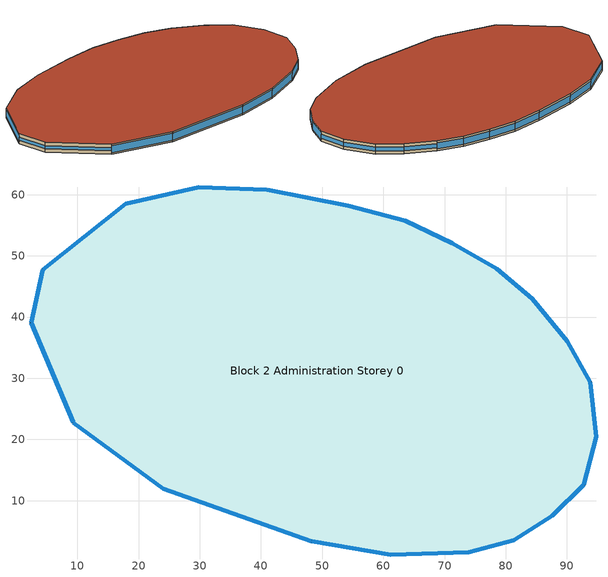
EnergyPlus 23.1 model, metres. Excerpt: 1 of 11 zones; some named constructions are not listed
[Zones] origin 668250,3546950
Block 2 Administration Storey 0
 floor ground (Project Floor): 84.34,42.97 90.03,36.08 93.82,29.38 94.82,20.41 92.78,12.61 87.57,7.54 81.31,3.55 73.98,1.55 61.23,1.11 48.26,3.34 24.03,11.92 9.3,22.77 2.42,39.07 4.36,47.75 17.87,58.51 29.82,61.26 40.98,60.77 54.24,58.22 63.54,55.71 71.25,52.07 78.5,47.86 z0
 wall outside (Project Wall): 78.5,47.86 71.25,52.07 63.54,55.71 54.24,58.22 40.98,60.77 29.82,61.26 17.87,58.51 4.36,47.75 2.42,39.07 9.3,22.77 24.03,11.92 48.26,3.34 61.23,1.11 73.98,1.55 81.31,3.55 87.57,7.54 92.78,12.61 94.82,20.41 93.82,29.38 90.03,36.08 84.34,42.97 78.5,47.86 z0:2.91
 window (Administration_north_window_construction): 78.5,47.87 71.26,52.07 / 71.25,52.07 63.55,55.71 / 63.54,55.71 54.25,58.22 / 54.24,58.22 40.99,60.77 / 40.97,60.77 29.83,61.26 / 29.82,61.25 17.88,58.51 / 17.87,58.5 4.36,47.75 / 84.34,42.97 78.5,47.86 z0.58:2.33
 window (Administration_west_window_construction): 4.36,47.74 2.42,39.07 / 2.43,39.06 9.3,22.78 z1.02:1.89
 window (Administration_south_window_construction): 9.31,22.76 24.02,11.93 / 24.04,11.92 48.24,3.34 / 48.26,3.34 61.23,1.11 / 61.24,1.11 73.97,1.55 / 73.98,1.55 81.31,3.55 / 81.31,3.55 87.57,7.53 / 87.58,7.54 92.78,12.61 z0.44:2.47
 window (Administration_east_window_construction): 92.78,12.62 94.82,20.41 / 94.82,20.41 93.82,29.37 / 93.82,29.38 90.03,36.07 / 90.03,36.08 84.35,42.97 z0.87:2.04
 roof outside (Project Ceiling): 87.57,7.54 92.78,12.61 94.82,20.41 93.82,29.38 90.03,36.08 84.34,42.97 78.5,47.86 71.25,52.07 63.54,55.71 54.24,58.22 40.98,60.77 29.82,61.26 17.87,58.51 4.36,47.75 2.42,39.07 9.3,22.77 24.03,11.92 48.26,3.34 61.23,1.11 73.98,1.55 81.31,3.55 z2.91
[SCHEDULE:DAY:HOURLY]
Schedule_administration_heating_summer_hourly; Schedule_commerical_heating_summer_hourly; Schedule_residential_heating_summer_hourly; Schedule_school_heating_summer_hourly; Schedule_hospital_heating_summer_hourly; Schedule_Industrial_heating_summer_hourly; Schedule_transport_heating_summer_hourly; Schedule_office_heating_summer_hourly: -20, -20, -20, -20, -20, -20, -20, -20, -20, -20, -20, -20, -20, -20, -20, -20, -20, -20, -20, -20, -20, -20, -20, -20
Schedule_administration_heating_winnter_weekday_hourly: 5, 5, 5, 5, 5, 5, 12, 12, 18, 20, 20, 20, 20, 20, 20, 20, 20, 20, 18, 5, 5, 5, 5, 5
Schedule_administration_heating_winnter_holiday_hourly; Schedule_school_heating_winnter_holiday_hourly: 5, 5, 5, 5, 5, 5, 5, 5, 5, 5, 5, 5, 5, 5, 5, 5, 5, 5, 5, 5, 5, 5, 5, 5
Schedule_administration_cooling_winter_hourly; Schedule_administration_cooling_summer_holiday_hourly; Schedule_commerical_cooling_winter_hourly; Schedule_residential_cooling_winter_hourly; Schedule_school_cooling_winter_hourly; Schedule_school_cooling_summer_holiday_hourly; Schedule_hospital_cooling_winter_hourly; Schedule_Industrial_cooling_winter_hourly; Schedule_transport_cooling_winter_hourly; Schedule_office_cooling_winter_hourly: 50, 50, 50, 50, 50, 50, 50, 50, 50, 50, 50, 50, 50, 50, 50, 50, 50, 50, 50, 50, 50, 50, 50, 50
Schedule_administration_cooling_summer_weekday_hourly: 50, 50, 50, 50, 50, 50, 50, 28, 26, 26, 26, 26, 26, 26, 26, 26, 26, 26, 50, 50, 50, 50, 50, 50
Schedule_commerical_heating_winnter_weekday_hourly; Schedule_commerical_heating_winnter_holiday_hourly: 5, 5, 5, 5, 5, 5, 12, 16, 18, 18, 18, 18, 18, 18, 18, 18, 18, 18, 18, 18, 12, 5, 5, 5
Schedule_commerical_cooling_summer_weekday_hourly; Schedule_commerical_cooling_summer_holiday_hourly: 50, 50, 50, 50, 50, 50, 50, 28, 24, 24, 24, 24, 24, 24, 24, 24, 24, 24, 24, 24, 24, 28, 50, 50
Schedule_residential_heating_winnter_weekday_hourly; Schedule_residential_heating_winnter_holiday_hourly: 18, 18, 18, 18, 18, 18, 18, -20, -20, -20, -20, -20, -20, -20, -20, -20, -20, -20, -20, -20, 18, 18, 18, 18
Schedule_residential_cooling_summer_weekday_hourly; Schedule_residential_cooling_summer_holiday_hourly: 26, 26, 26, 26, 26, 26, 26, 50, 50, 50, 50, 50, 50, 50, 50, 50, 50, 50, 50, 50, 26, 26, 26, 26
Schedule_school_heating_winnter_weekday_hourly: 5, 5, 5, 5, 5, 12, 18, 20, 20, 20, 20, 20, 20, 20, 20, 20, 20, 20, 18, 12, 5, 5, 5, 5
Schedule_school_cooling_summer_weekday_hourly: 50, 50, 50, 50, 50, 50, 28, 26, 26, 26, 26, 26, 26, 26, 26, 26, 26, 26, 50, 50, 50, 50, 50, 50
Schedule_hospital_heating_winnter_weekday_hourly; Schedule_hospital_heating_winnter_holiday_hourly: 22, 22, 22, 22, 22, 22, 22, 22, 22, 22, 22, 22, 22, 22, 22, 22, 22, 22, 22, 22, 22, 22, 22, 22
Schedule_hospital_cooling_summer_weekday_hourly; Schedule_hospital_cooling_summer_holiday_hourly: 26, 26, 26, 26, 26, 26, 26, 26, 26, 26, 26, 26, 26, 26, 26, 26, 26, 26, 26, 26, 26, 26, 26, 26
Schedule_Industrial_heating_winnter_weekday_hourly; Schedule_Industrial_heating_winnter_holiday_hourly: -20, -20, -20, -20, -20, -20, 18, 18, 18, 18, 18, 18, 18, 18, 18, 18, 18, 18, 18, -20, -20, -20, -20, -20
Schedule_Industrial_cooling_summer_weekday_hourly; Schedule_Industrial_cooling_summer_holiday_hourly: 50, 50, 50, 50, 50, 50, 50, 28, 28, 28, 28, 28, 28, 28, 28, 28, 28, 28, 28, 50, 50, 50, 50, 50
Schedule_transport_heating_winnter_weekday_hourly; Schedule_transport_heating_winnter_holiday_hourly: 18, 18, 18, 18, 18, 18, 20, 20, 20, 20, 20, 20, 20, 20, 20, 20, 20, 20, 20, 20, 20, 20, 18, 18
Schedule_transport_cooling_summer_weekday_hourly; Schedule_transport_cooling_summer_holiday_hourly: 26, 26, 26, 26, 26, 26, 26, 24, 24, 24, 25, 24, 24, 24, 24, 24, 24, 24, 24, 24, 24, 24, 26, 28
Schedule_office_heating_winnter_weekday_hourly: 5, 5, 5, 5, 5, 5, 12, 18, 20, 20, 20, 20, 20, 20, 20, 20, 20, 20, 20, 18, 12, 5, 5, 5
Schedule_office_heating_winnter_holiday_hourly: 5, 5, 5, 5, 5, 5, 5, 5, 5, 16, 16, 16, 16, 16, 16, 16, 16, 5, 5, 5, 5, 5, 5, 5
Schedule_office_cooling_summer_weekday_hourly: 50, 50, 50, 50, 50, 50, 28, 26, 26, 26, 26, 26, 26, 26, 26, 26, 26, 26, 26, 26, 50, 50, 50, 50
Schedule_office_cooling_summer_holiday_hourly: 50, 50, 50, 50, 50, 50, 50, 50, 50, 50, 50, 26, 26, 26, 26, 26, 26, 50, 50, 50, 50, 50, 50, 50
[SCHEDULE:WEEK:DAILY]
Schedule_administration_heating_summer_weekly: Schedule_administration_heating_summer_hourly, Schedule_administration_heating_summer_hourly, Schedule_administration_heating_summer_hourly, Schedule_administration_heating_summer_hourly, Schedule_administration_heating_summer_hourly, Schedule_administration_heating_summer_hourly, Schedule_administration_heating_summer_hourly, Schedule_administration_heating_summer_hourly, Schedule_administration_heating_summer_hourly, Schedule_administration_heating_summer_hourly, Schedule_administration_heating_summer_hourly, Schedule_administration_heating_summer_hourly
Schedule_administration_heating_winnter_weekly: Schedule_administration_heating_winnter_holiday_hourly, Schedule_administration_heating_winnter_weekday_hourly, Schedule_administration_heating_winnter_weekday_hourly, Schedule_administration_heating_winnter_weekday_hourly, Schedule_administration_heating_winnter_weekday_hourly, Schedule_administration_heating_winnter_weekday_hourly, Schedule_administration_heating_winnter_holiday_hourly, Schedule_administration_heating_winnter_holiday_hourly, Schedule_administration_heating_winnter_weekday_hourly, Schedule_administration_heating_winnter_weekday_hourly, Schedule_administration_heating_winnter_holiday_hourly, Schedule_administration_heating_winnter_holiday_hourly
Schedule_administration_cooling_winnter_weekly: Schedule_administration_cooling_winter_hourly, Schedule_administration_cooling_winter_hourly, Schedule_administration_cooling_winter_hourly, Schedule_administration_cooling_winter_hourly, Schedule_administration_cooling_winter_hourly, Schedule_administration_cooling_winter_hourly, Schedule_administration_cooling_winter_hourly, Schedule_administration_cooling_winter_hourly, Schedule_administration_cooling_winter_hourly, Schedule_administration_cooling_winter_hourly, Schedule_administration_cooling_winter_hourly, Schedule_administration_cooling_winter_hourly
Schedule_administration_cooling_summer_weekly: Schedule_administration_cooling_summer_holiday_hourly, Schedule_administration_cooling_summer_weekday_hourly, Schedule_administration_cooling_summer_weekday_hourly, Schedule_administration_cooling_summer_weekday_hourly, Schedule_administration_cooling_summer_weekday_hourly, Schedule_administration_cooling_summer_weekday_hourly, Schedule_administration_cooling_summer_holiday_hourly, Schedule_administration_cooling_summer_holiday_hourly, Schedule_administration_cooling_summer_weekday_hourly, Schedule_administration_cooling_summer_weekday_hourly, Schedule_administration_cooling_summer_holiday_hourly, Schedule_administration_cooling_summer_holiday_hourly
Schedule_transport_cooling_summer_weekly: Schedule_transport_cooling_summer_holiday_hourly, Schedule_transport_cooling_summer_weekday_hourly, Schedule_transport_cooling_summer_weekday_hourly, Schedule_transport_cooling_summer_weekday_hourly, Schedule_transport_cooling_summer_weekday_hourly, Schedule_transport_cooling_summer_weekday_hourly, Schedule_transport_cooling_summer_holiday_hourly, Schedule_transport_cooling_summer_holiday_hourly, Schedule_transport_cooling_summer_weekday_hourly, Schedule_transport_cooling_summer_weekday_hourly, Schedule_transport_cooling_summer_holiday_hourly, Schedule_transport_cooling_summer_holiday_hourly
